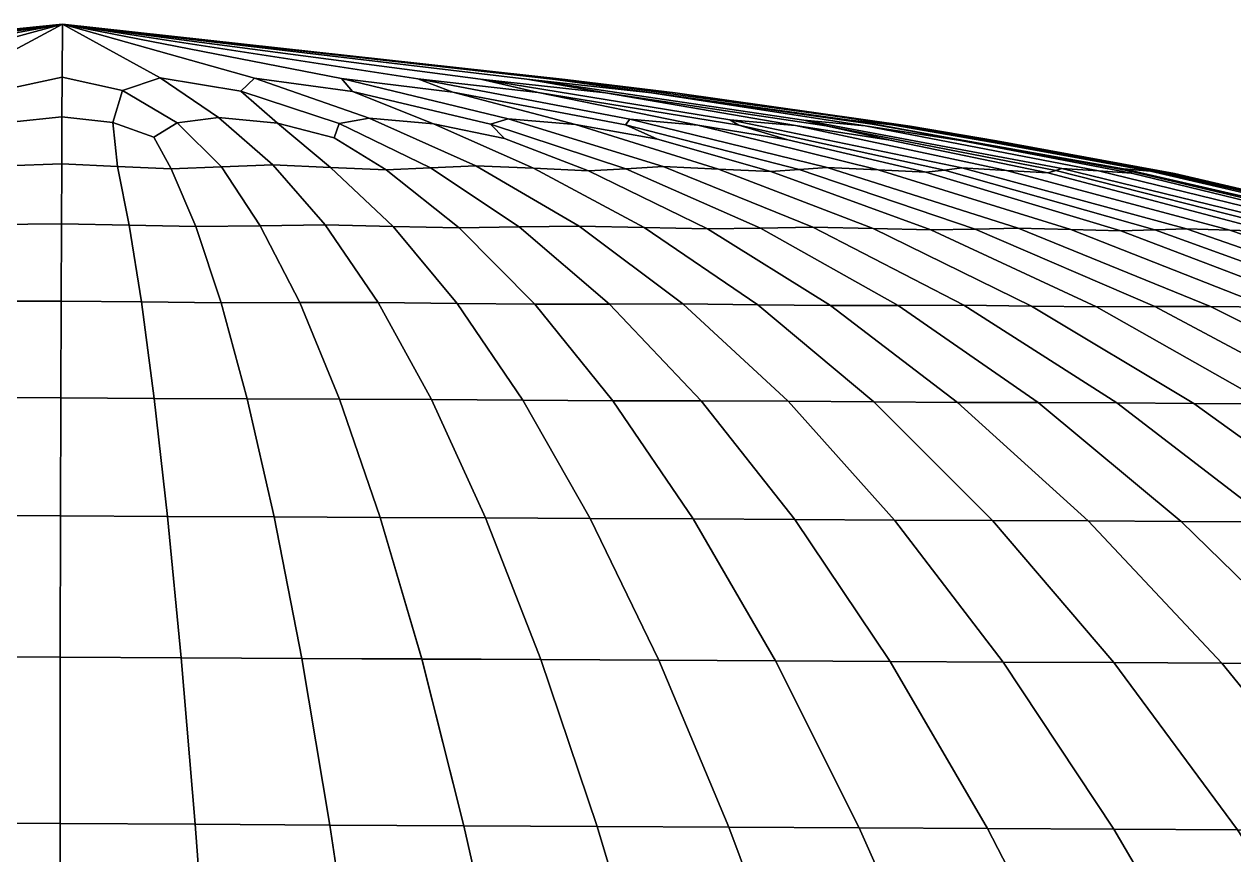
# Model space of a CAD drawing. Extents: x -1.93 to 1.93, y -1.97 to 1.95.
# Drawn here: x -0.0055 to 0.4252, y 1.6527 to 1.9484 of the extents above; entities that cross this region are included whole.
import ezdxf

# ---------------------------------------------------------------- set-up
doc = ezdxf.new("R2010")
doc.units = 0

msp = doc.modelspace()

# ---------------------------------------------------------------- linework, layer by layer
for points in [[(-0.20987, 1.9258, 0.02146), (-0.16733, 1.93026, 0.03488), (0.00812, 1.94839, 0), (-0.17077, 1.93027, 0)], [(-0.20987, 1.9258, -0.02146), (-0.17077, 1.93027, 0), (0.00812, 1.94839, 0), (-0.16733, 1.93026, -0.03488)], [(-0.2015, 1.92577, 0.06356), (-0.15717, 1.93021, 0.06843), (0.00812, 1.94839, 0), (-0.16733, 1.93026, 0.03488)], [(-0.2015, 1.92577, -0.06356), (-0.16733, 1.93026, -0.03488), (0.00812, 1.94839, 0), (-0.15717, 1.93021, -0.06843)], [(-0.18509, 1.92569, 0.10322), (-0.14065, 1.93014, 0.09935), (0.00812, 1.94839, 0), (-0.15717, 1.93021, 0.06843)], [(-0.18509, 1.92569, -0.10322), (-0.15717, 1.93021, -0.06843), (0.00812, 1.94839, 0), (-0.14065, 1.93014, -0.09935)], [(-0.16126, 1.92559, -0.13892), (-0.14065, 1.93014, -0.09935), (0.00812, 1.94839, 0), (-0.11843, 1.93004, -0.12646)], [(-0.16126, 1.92559, 0.13892), (-0.11843, 1.93004, 0.12647), (0.00812, 1.94839, 0), (-0.14065, 1.93014, 0.09935)], [(-0.13092, 1.92546, 0.1693), (-0.09134, 1.92992, 0.14873), (0.00812, 1.94839, 0), (-0.11843, 1.93004, 0.12647)], [(-0.13092, 1.92546, -0.1693), (-0.11843, 1.93004, -0.12646), (0.00812, 1.94839, 0), (-0.09134, 1.92992, -0.14873)], [(-0.09524, 1.9253, -0.19318), (-0.09134, 1.92992, -0.14873), (0.00812, 1.94839, 0), (-0.06043, 1.92979, -0.16528)], [(-0.09524, 1.9253, 0.19318), (-0.06043, 1.92979, 0.16528), (0.00812, 1.94839, 0), (-0.09134, 1.92992, 0.14873)], [(-0.05558, 1.92512, 0.20964), (-0.02687, 1.92964, 0.17549), (0.00812, 1.94839, 0), (-0.06043, 1.92979, 0.16528)], [(-0.05558, 1.92512, -0.20964), (-0.06043, 1.92979, -0.16528), (0.00812, 1.94839, 0), (-0.02687, 1.92964, -0.17549)], [(-0.01346, 1.92494, -0.21806), (-0.02687, 1.92964, -0.17549), (0.00812, 1.94839, 0), (0.00803, 1.92949, -0.17896)], [(-0.01346, 1.92494, 0.21806), (0.00803, 1.92949, 0.17896), (0.00812, 1.94839, 0), (-0.02687, 1.92964, 0.17549)], [(0.02949, 1.92475, -0.2181), (0.00803, 1.92949, -0.17896), (0.00812, 1.94839, 0), (0.04295, 1.92933, -0.17555)], [(0.02949, 1.92475, 0.2181), (0.04295, 1.92933, 0.17555), (0.00812, 1.94839, 0), (0.00803, 1.92949, 0.17896)], [(0.21789, 1.92392, -0.06367), (0.17351, 1.92876, -0.06854), (0.00812, 1.94839, 0), (0.18371, 1.92871, -0.03494)], [(0.22628, 1.92389, 0.0215), (0.18715, 1.9287, 0), (0.00812, 1.94839, 0), (0.18371, 1.92871, 0.03494)], [(0.20142, 1.92399, 0.10338), (0.17351, 1.92876, 0.06854), (0.00812, 1.94839, 0), (0.15694, 1.92883, 0.0995)], [(0.07164, 1.92456, -0.20975), (0.04295, 1.92933, -0.17555), (0.00812, 1.94839, 0), (0.07654, 1.92919, -0.1654)], [(0.14711, 1.92423, 0.16949), (0.13466, 1.92893, 0.12663), (0.00812, 1.94839, 0), (0.10751, 1.92905, 0.14888)], [(0.14711, 1.92423, -0.16949), (0.10751, 1.92905, -0.14887), (0.00812, 1.94839, 0), (0.13466, 1.92893, -0.12662)], [(0.07164, 1.92456, 0.20975), (0.07654, 1.92919, 0.1654), (0.00812, 1.94839, 0), (0.04295, 1.92933, 0.17555)], [(0.20142, 1.92399, -0.10338), (0.15694, 1.92883, -0.0995), (0.00812, 1.94839, 0), (0.17351, 1.92876, -0.06854)], [(0.22628, 1.92389, -0.0215), (0.18371, 1.92871, -0.03494), (0.00812, 1.94839, 0), (0.18715, 1.9287, 0)], [(0.21789, 1.92392, 0.06367), (0.18371, 1.92871, 0.03494), (0.00812, 1.94839, 0), (0.17351, 1.92876, 0.06854)], [(0.17752, 1.9241, 0.13911), (0.15694, 1.92883, 0.0995), (0.00812, 1.94839, 0), (0.13466, 1.92893, 0.12663)], [(0.11135, 1.92439, -0.19334), (0.07654, 1.92919, -0.1654), (0.00812, 1.94839, 0), (0.10751, 1.92905, -0.14887)], [(0.11135, 1.92439, 0.19334), (0.10751, 1.92905, 0.14888), (0.00812, 1.94839, 0), (0.07654, 1.92919, 0.1654)], [(0.17752, 1.9241, -0.13911), (0.13466, 1.92893, -0.12662), (0.00812, 1.94839, 0), (0.15694, 1.92883, -0.0995)], [(-0.0102, 1.91353, -0.30172), (-0.01346, 1.92494, -0.21806), (0.00803, 1.92949, -0.17896), (0.00797, 1.91544, -0.28568)], [(-0.0102, 1.91353, 0.30172), (0.00797, 1.91544, 0.28568), (0.00803, 1.92949, 0.17896), (-0.01346, 1.92494, 0.21806)], [(0.02613, 1.91337, -0.30175), (0.00797, 1.91544, -0.28568), (0.00803, 1.92949, -0.17896), (0.02949, 1.92475, -0.2181)], [(0.02613, 1.91337, 0.30175), (0.02949, 1.92475, 0.2181), (0.00803, 1.92949, 0.17896), (0.00797, 1.91544, 0.28568)], [(0.04902, 1.91327, -0.29952), (0.02949, 1.92475, -0.2181), (0.04295, 1.92933, -0.17555), (0.06372, 1.91519, -0.28024)], [(0.04902, 1.91327, 0.29952), (0.06372, 1.91519, 0.28024), (0.04295, 1.92933, 0.17555), (0.02949, 1.92475, 0.2181)], [(0.08466, 1.91311, -0.29246), (0.06372, 1.91519, -0.28024), (0.04295, 1.92933, -0.17555), (0.07164, 1.92456, -0.20975)], [(0.08466, 1.91311, 0.29246), (0.07164, 1.92456, 0.20975), (0.04295, 1.92933, 0.17555), (0.06372, 1.91519, 0.28024)], [(0.10668, 1.91302, -0.28581), (0.07164, 1.92456, -0.20975), (0.07654, 1.92919, -0.1654), (0.11734, 1.91496, -0.26403)], [(0.10668, 1.91302, 0.28581), (0.11734, 1.91496, 0.26403), (0.07654, 1.92919, 0.1654), (0.07164, 1.92456, 0.20975)], [(0.14027, 1.91287, -0.27193), (0.11734, 1.91496, -0.26403), (0.07654, 1.92919, -0.1654), (0.11135, 1.92439, -0.19334)], [(0.14027, 1.91287, 0.27193), (0.11135, 1.92439, 0.19334), (0.07654, 1.92919, 0.1654), (0.11734, 1.91496, 0.26403)], [(0.1908, 1.91264, 0.24093), (0.14711, 1.92423, 0.16949), (0.10751, 1.92905, 0.14888), (0.16677, 1.91474, 0.23766)], [(0.1908, 1.91264, -0.24093), (0.16677, 1.91474, -0.23766), (0.10751, 1.92905, -0.14887), (0.14711, 1.92423, -0.16949)], [(0.16057, 1.91278, -0.2611), (0.11135, 1.92439, -0.19334), (0.10751, 1.92905, -0.14887), (0.16677, 1.91474, -0.23766)], [(0.16057, 1.91278, 0.2611), (0.16677, 1.91474, 0.23766), (0.10751, 1.92905, 0.14888), (0.11135, 1.92439, 0.19334)], [(0.2086, 1.91257, 0.22634), (0.21011, 1.91455, 0.20214), (0.13466, 1.92893, 0.12663), (0.14711, 1.92423, 0.16949)], [(0.2086, 1.91257, -0.22634), (0.14711, 1.92423, -0.16949), (0.13466, 1.92893, -0.12662), (0.21011, 1.91455, -0.20214)], [(0.23432, 1.91245, 0.20066), (0.17752, 1.9241, 0.13911), (0.13466, 1.92893, 0.12663), (0.21011, 1.91455, 0.20214)], [(0.23432, 1.91245, -0.20066), (0.21011, 1.91455, -0.20214), (0.13466, 1.92893, -0.12662), (0.17752, 1.9241, -0.13911)], [(0.26915, 1.9123, 0.15266), (0.20142, 1.92399, 0.10338), (0.15694, 1.92883, 0.0995), (0.24569, 1.91439, 0.15884)], [(0.26915, 1.9123, -0.15266), (0.24569, 1.91439, -0.15884), (0.15694, 1.92883, -0.0995), (0.20142, 1.92399, -0.10338)], [(0.24893, 1.91239, 0.18287), (0.24569, 1.91439, 0.15884), (0.15694, 1.92883, 0.0995), (0.17752, 1.9241, 0.13911)], [(0.24893, 1.91239, -0.18287), (0.17752, 1.9241, -0.13911), (0.15694, 1.92883, -0.0995), (0.24569, 1.91439, -0.15884)], [(0.29393, 1.91219, -0.09878), (0.27213, 1.91427, -0.10942), (0.17351, 1.92876, -0.06854), (0.21789, 1.92392, -0.06367)], [(0.28001, 1.91225, 0.13236), (0.27213, 1.91427, 0.10942), (0.17351, 1.92876, 0.06854), (0.20142, 1.92399, 0.10338)], [(0.28001, 1.91225, -0.13236), (0.20142, 1.92399, -0.10338), (0.17351, 1.92876, -0.06854), (0.27213, 1.91427, -0.10942)], [(0.29393, 1.91219, 0.09878), (0.21789, 1.92392, 0.06367), (0.17351, 1.92876, 0.06854), (0.27213, 1.91427, 0.10942)], [(0.30062, 1.91216, -0.07675), (0.21789, 1.92392, -0.06367), (0.18371, 1.92871, -0.03494), (0.28842, 1.9142, -0.05578)], [(0.30772, 1.91213, 0.04109), (0.22628, 1.92389, 0.0215), (0.18371, 1.92871, 0.03494), (0.28842, 1.9142, 0.05578)], [(0.30772, 1.91213, -0.04109), (0.28842, 1.9142, -0.05578), (0.18371, 1.92871, -0.03494), (0.22628, 1.92389, -0.0215)], [(0.30062, 1.91216, 0.07675), (0.28842, 1.9142, 0.05578), (0.18371, 1.92871, 0.03494), (0.21789, 1.92392, 0.06367)], [(0.30998, 1.91212, 0.01818), (0.29392, 1.91418, 0), (0.18715, 1.9287, 0), (0.22628, 1.92389, 0.0215)], [(0.30998, 1.91212, -0.01818), (0.22628, 1.92389, -0.0215), (0.18715, 1.9287, 0), (0.29392, 1.91418, 0)], [(0.04069, 1.90822, -0.33244), (0.02613, 1.91337, -0.30175), (0.02949, 1.92475, -0.2181), (0.04902, 1.91327, -0.29952)], [(0.04069, 1.90822, 0.33244), (0.04902, 1.91327, 0.29952), (0.02949, 1.92475, 0.2181), (0.02613, 1.91337, 0.30175)], [(0.10493, 1.90794, -0.31972), (0.08466, 1.91311, -0.29246), (0.07164, 1.92456, -0.20975), (0.10668, 1.91302, -0.28581)], [(0.10493, 1.90794, 0.31972), (0.10668, 1.91302, 0.28581), (0.07164, 1.92456, 0.20975), (0.08466, 1.91311, 0.29246)], [(0.16547, 1.90767, -0.29471), (0.14027, 1.91287, -0.27193), (0.11135, 1.92439, -0.19334), (0.16057, 1.91278, -0.2611)], [(0.16547, 1.90767, 0.29471), (0.16057, 1.91278, 0.2611), (0.11135, 1.92439, 0.19334), (0.14027, 1.91287, 0.27193)], [(0.21997, 1.90743, 0.25835), (0.2086, 1.91257, 0.22634), (0.14711, 1.92423, 0.16949), (0.1908, 1.91264, 0.24093)], [(0.21997, 1.90743, -0.25835), (0.1908, 1.91264, -0.24093), (0.14711, 1.92423, -0.16949), (0.2086, 1.91257, -0.22634)], [(0.26633, 1.90722, 0.21205), (0.24893, 1.91239, 0.18287), (0.17752, 1.9241, 0.13911), (0.23432, 1.91245, 0.20066)], [(0.26633, 1.90722, -0.21205), (0.23432, 1.91245, -0.20066), (0.17752, 1.9241, -0.13911), (0.24893, 1.91239, -0.18287)], [(0.30276, 1.90706, 0.15759), (0.28001, 1.91225, 0.13236), (0.20142, 1.92399, 0.10338), (0.26915, 1.9123, 0.15266)], [(0.30276, 1.90706, -0.15759), (0.26915, 1.9123, -0.15266), (0.20142, 1.92399, -0.10338), (0.28001, 1.91225, -0.13236)], [(0.32786, 1.90695, -0.09705), (0.29393, 1.91219, -0.09878), (0.21789, 1.92392, -0.06367), (0.30062, 1.91216, -0.07675)], [(0.32786, 1.90695, 0.09705), (0.30062, 1.91216, 0.07675), (0.21789, 1.92392, 0.06367), (0.29393, 1.91219, 0.09878)], [(0.34066, 1.90689, 0.03277), (0.30998, 1.91212, 0.01818), (0.22628, 1.92389, 0.0215), (0.30772, 1.91213, 0.04109)], [(0.34066, 1.90689, -0.03277), (0.30772, 1.91213, -0.04109), (0.22628, 1.92389, -0.0215), (0.30998, 1.91212, -0.01818)], [(-0.0102, 1.91353, -0.30172), (0.00797, 1.91544, -0.28568), (0.0079, 1.89863, -0.38507), (-0.01192, 1.89793, -0.39084)], [(-0.0102, 1.91353, 0.30172), (-0.01192, 1.89793, 0.39084), (0.00791, 1.89863, 0.38507), (0.00797, 1.91544, 0.28568)], [(0.02613, 1.91337, -0.30175), (0.02772, 1.89776, -0.39088), (0.0079, 1.89863, -0.38507), (0.00797, 1.91544, -0.28568)], [(0.02613, 1.91337, 0.30175), (0.00797, 1.91544, 0.28568), (0.00791, 1.89863, 0.38507), (0.02772, 1.89776, 0.39088)], [(0.04069, 1.90822, -0.33244), (0.04688, 1.89688, -0.39578), (0.02772, 1.89776, -0.39088), (0.02613, 1.91337, -0.30175)], [(0.04069, 1.90822, 0.33244), (0.02613, 1.91337, 0.30175), (0.02772, 1.89776, 0.39088), (0.04688, 1.89688, 0.39578)], [(0.04069, 1.90822, -0.33244), (0.04902, 1.91327, -0.29952), (0.06472, 1.89759, -0.38727), (0.04688, 1.89688, -0.39578)], [(0.04069, 1.90822, 0.33244), (0.04688, 1.89688, 0.39578), (0.06472, 1.89759, 0.38727), (0.04902, 1.91327, 0.29952)], [(0.04902, 1.91327, -0.29952), (0.06372, 1.91519, -0.28024), (0.08304, 1.8983, -0.37775), (0.06472, 1.89759, -0.38727)], [(0.04902, 1.91327, 0.29952), (0.06472, 1.89759, 0.38727), (0.08304, 1.8983, 0.37775), (0.06372, 1.91519, 0.28024)], [(0.08466, 1.91311, -0.29246), (0.10361, 1.89742, -0.37958), (0.08304, 1.8983, -0.37775), (0.06372, 1.91519, -0.28024)], [(0.08466, 1.91311, 0.29246), (0.06372, 1.91519, 0.28024), (0.08304, 1.8983, 0.37775), (0.10361, 1.89742, 0.37958)], [(0.10493, 1.90794, -0.31972), (0.12336, 1.89654, -0.38064), (0.10361, 1.89742, -0.37958), (0.08466, 1.91311, -0.29246)], [(0.10493, 1.90794, 0.31972), (0.08466, 1.91311, 0.29246), (0.10361, 1.89742, 0.37958), (0.12336, 1.89654, 0.38064)], [(0.10493, 1.90794, -0.31972), (0.10668, 1.91302, -0.28581), (0.13921, 1.89726, -0.36882), (0.12336, 1.89654, -0.38064)], [(0.10493, 1.90794, 0.31972), (0.12336, 1.89654, 0.38064), (0.13921, 1.89726, 0.36882), (0.10668, 1.91302, 0.28581)], [(0.10668, 1.91302, -0.28581), (0.11734, 1.91496, -0.26403), (0.15532, 1.89797, -0.3559), (0.13921, 1.89726, -0.36882)], [(0.10668, 1.91302, 0.28581), (0.13921, 1.89726, 0.36882), (0.15532, 1.89797, 0.3559), (0.11734, 1.91496, 0.26403)], [(0.14027, 1.91287, -0.27193), (0.17586, 1.89709, -0.35368), (0.15532, 1.89797, -0.3559), (0.11734, 1.91496, -0.26403)], [(0.14027, 1.91287, 0.27193), (0.11734, 1.91496, 0.26403), (0.15532, 1.89797, 0.3559), (0.17586, 1.89709, 0.35368)], [(0.16547, 1.90767, -0.29471), (0.19544, 1.89622, -0.35086), (0.17586, 1.89709, -0.35368), (0.14027, 1.91287, -0.27193)], [(0.16547, 1.90767, 0.29471), (0.14027, 1.91287, 0.27193), (0.17586, 1.89709, 0.35368), (0.19544, 1.89622, 0.35086)], [(0.16057, 1.91278, -0.2611), (0.16677, 1.91474, -0.23766), (0.22195, 1.89767, -0.32035), (0.20867, 1.89695, -0.33617)], [(0.16057, 1.91278, 0.2611), (0.20867, 1.89695, 0.33617), (0.22195, 1.89767, 0.32035), (0.16677, 1.91474, 0.23766)], [(0.16547, 1.90767, -0.29471), (0.16057, 1.91278, -0.2611), (0.20867, 1.89695, -0.33617), (0.19544, 1.89622, -0.35086)], [(0.16547, 1.90767, 0.29471), (0.19544, 1.89622, 0.35086), (0.20867, 1.89695, 0.33617), (0.16057, 1.91278, 0.2611)], [(0.1908, 1.91264, 0.24093), (0.16677, 1.91474, 0.23766), (0.22195, 1.89767, 0.32035), (0.24167, 1.8968, 0.31417)], [(0.1908, 1.91264, -0.24093), (0.24167, 1.8968, -0.31416), (0.22195, 1.89767, -0.32035), (0.16677, 1.91474, -0.23766)], [(0.21997, 1.90743, 0.25835), (0.1908, 1.91264, 0.24093), (0.24167, 1.8968, 0.31417), (0.26032, 1.89593, 0.30759)], [(0.21997, 1.90743, -0.25835), (0.26032, 1.89593, -0.30758), (0.24167, 1.8968, -0.31416), (0.1908, 1.91264, -0.24093)], [(0.2086, 1.91257, 0.22634), (0.27044, 1.89667, 0.29059), (0.28038, 1.89741, 0.27248), (0.21011, 1.91455, 0.20214)], [(0.2086, 1.91257, -0.22634), (0.21011, 1.91455, -0.20214), (0.28038, 1.89741, -0.27248), (0.27044, 1.89667, -0.29059)], [(0.21997, 1.90743, 0.25835), (0.26032, 1.89593, 0.30759), (0.27044, 1.89667, 0.29059), (0.2086, 1.91257, 0.22634)], [(0.21997, 1.90743, -0.25835), (0.2086, 1.91257, -0.22634), (0.27044, 1.89667, -0.29059), (0.26032, 1.89593, -0.30758)], [(0.23432, 1.91245, 0.20066), (0.21011, 1.91455, 0.20214), (0.28038, 1.89741, 0.27248), (0.29851, 1.89655, 0.26256)], [(0.23432, 1.91245, -0.20066), (0.2985, 1.89655, -0.26256), (0.28038, 1.89741, -0.27248), (0.21011, 1.91455, -0.20214)], [(0.26633, 1.90722, 0.21205), (0.23432, 1.91245, 0.20066), (0.29851, 1.89655, 0.26256), (0.31552, 1.89568, 0.25246)], [(0.26633, 1.90722, -0.21205), (0.31552, 1.89568, -0.25246), (0.2985, 1.89655, -0.26256), (0.23432, 1.91245, -0.20066)], [(0.26915, 1.9123, 0.15266), (0.24569, 1.91439, 0.15884), (0.32834, 1.8972, 0.21411), (0.34418, 1.89634, 0.20084)], [(0.26915, 1.9123, -0.15266), (0.34418, 1.89634, -0.20084), (0.32834, 1.8972, -0.21411), (0.24569, 1.91439, -0.15884)], [(0.24893, 1.91239, 0.18287), (0.32213, 1.89644, 0.23382), (0.32834, 1.8972, 0.21411), (0.24569, 1.91439, 0.15884)], [(0.24893, 1.91239, -0.18287), (0.24569, 1.91439, -0.15884), (0.32834, 1.8972, -0.21411), (0.32212, 1.89644, -0.23382)], [(0.26633, 1.90722, 0.21205), (0.31552, 1.89568, 0.25246), (0.32213, 1.89644, 0.23382), (0.24893, 1.91239, 0.18287)], [(0.26633, 1.90722, -0.21205), (0.24893, 1.91239, -0.18287), (0.32212, 1.89644, -0.23382), (0.31552, 1.89568, -0.25246)], [(0.30276, 1.90706, 0.15759), (0.26915, 1.9123, 0.15266), (0.34418, 1.89634, 0.20084), (0.3589, 1.89549, 0.18762)], [(0.30276, 1.90706, -0.15759), (0.3589, 1.89549, -0.18762), (0.34418, 1.89634, -0.20084), (0.26915, 1.9123, -0.15266)], [(0.29393, 1.91219, -0.09878), (0.37693, 1.8962, -0.13139), (0.36399, 1.89704, -0.1475), (0.27213, 1.91427, -0.10942)], [(0.28001, 1.91225, 0.13236), (0.36174, 1.89626, 0.16804), (0.36399, 1.89704, 0.1475), (0.27213, 1.91427, 0.10942)], [(0.28001, 1.91225, -0.13236), (0.27213, 1.91427, -0.10942), (0.36399, 1.89704, -0.1475), (0.36174, 1.89626, -0.16804)], [(0.29393, 1.91219, 0.09878), (0.27213, 1.91427, 0.10942), (0.36399, 1.89704, 0.1475), (0.37693, 1.8962, 0.13139)], [(0.30276, 1.90706, 0.15759), (0.3589, 1.89549, 0.18762), (0.36174, 1.89626, 0.16804), (0.28001, 1.91225, 0.13236)], [(0.30276, 1.90706, -0.15759), (0.28001, 1.91225, -0.13236), (0.36174, 1.89626, -0.16804), (0.3589, 1.89549, -0.18762)], [(0.30062, 1.91216, -0.07675), (0.28842, 1.9142, -0.05578), (0.38594, 1.89694, -0.0752), (0.38774, 1.89615, -0.09578)], [(0.30772, 1.91213, 0.04109), (0.28842, 1.9142, 0.05578), (0.38594, 1.89694, 0.0752), (0.39549, 1.89611, 0.05687)], [(0.30772, 1.91213, -0.04109), (0.39549, 1.89611, -0.05687), (0.38594, 1.89694, -0.0752), (0.28842, 1.9142, -0.05578)], [(0.30062, 1.91216, 0.07675), (0.38774, 1.89615, 0.09578), (0.38594, 1.89694, 0.0752), (0.28842, 1.9142, 0.05578)], [(0.30998, 1.91212, 0.01818), (0.39914, 1.8961, 0.01984), (0.39335, 1.89691, 0), (0.29392, 1.91418, 0)], [(0.30998, 1.91212, -0.01818), (0.29392, 1.91418, 0), (0.39335, 1.89691, 0), (0.39914, 1.8961, -0.01984)], [(0.32786, 1.90695, -0.09705), (0.38878, 1.89536, -0.11554), (0.37693, 1.8962, -0.13139), (0.29393, 1.91219, -0.09878)], [(0.32786, 1.90695, 0.09705), (0.29393, 1.91219, 0.09878), (0.37693, 1.8962, 0.13139), (0.38878, 1.89536, 0.11554)], [(0.32786, 1.90695, -0.09705), (0.30062, 1.91216, -0.07675), (0.38774, 1.89615, -0.09578), (0.38878, 1.89536, -0.11554)], [(0.32786, 1.90695, 0.09705), (0.38878, 1.89536, 0.11554), (0.38774, 1.89615, 0.09578), (0.30062, 1.91216, 0.07675)], [(0.34066, 1.90689, 0.03277), (0.30772, 1.91213, 0.04109), (0.39549, 1.89611, 0.05687), (0.40402, 1.89529, 0.03902)], [(0.34066, 1.90689, -0.03277), (0.40402, 1.89529, -0.03902), (0.39549, 1.89611, -0.05687), (0.30772, 1.91213, -0.04109)], [(0.34066, 1.90689, 0.03277), (0.40402, 1.89529, 0.03902), (0.39914, 1.8961, 0.01984), (0.30998, 1.91212, 0.01818)], [(0.34066, 1.90689, -0.03277), (0.30998, 1.91212, -0.01818), (0.39914, 1.8961, -0.01984), (0.40402, 1.89529, -0.03902)], [(-0.01192, 1.89793, -0.39084), (0.0079, 1.89863, -0.38507), (0.00782, 1.87733, -0.4812), (-0.01625, 1.87705, -0.48372)], [(-0.01192, 1.89793, 0.39084), (-0.01625, 1.87705, 0.48372), (0.00782, 1.87733, 0.4812), (0.00791, 1.89863, 0.38507)], [(0.02772, 1.89776, -0.39088), (0.03189, 1.87683, -0.48377), (0.00782, 1.87733, -0.4812), (0.0079, 1.89863, -0.38507)], [(0.02772, 1.89776, 0.39088), (0.00791, 1.89863, 0.38507), (0.00782, 1.87733, 0.4812), (0.03189, 1.87683, 0.48377)], [(0.04688, 1.89688, -0.39578), (0.0556, 1.87633, -0.48519), (0.03189, 1.87683, -0.48377), (0.02772, 1.89776, -0.39088)], [(0.04688, 1.89688, 0.39578), (0.02772, 1.89776, 0.39088), (0.03189, 1.87683, 0.48377), (0.0556, 1.87633, 0.48519)], [(0.04688, 1.89688, -0.39578), (0.06472, 1.89759, -0.38727), (0.07859, 1.87662, -0.47922), (0.0556, 1.87633, -0.48519)], [(0.04688, 1.89688, 0.39578), (0.0556, 1.87633, 0.48519), (0.07859, 1.87662, 0.47922), (0.06472, 1.89759, 0.38727)], [(0.06472, 1.89759, -0.38727), (0.08304, 1.8983, -0.37775), (0.10171, 1.8769, -0.47205), (0.07859, 1.87662, -0.47922)], [(0.06472, 1.89759, 0.38727), (0.07859, 1.87662, 0.47922), (0.10172, 1.8769, 0.47205), (0.08304, 1.8983, 0.37775)], [(0.10361, 1.89742, -0.37958), (0.12583, 1.8764, -0.46987), (0.10171, 1.8769, -0.47205), (0.08304, 1.8983, -0.37775)], [(0.10361, 1.89742, 0.37958), (0.08304, 1.8983, 0.37775), (0.10172, 1.8769, 0.47205), (0.12583, 1.8764, 0.46987)], [(0.12336, 1.89654, -0.38064), (0.14937, 1.8759, -0.46664), (0.12583, 1.8764, -0.46987), (0.10361, 1.89742, -0.37958)], [(0.12336, 1.89654, 0.38064), (0.10361, 1.89742, 0.37958), (0.12583, 1.8764, 0.46987), (0.14937, 1.8759, 0.46664)], [(0.12336, 1.89654, -0.38064), (0.13921, 1.89726, -0.36882), (0.17075, 1.8762, -0.4563), (0.14937, 1.8759, -0.46664)], [(0.12336, 1.89654, 0.38064), (0.14937, 1.8759, 0.46664), (0.17075, 1.8762, 0.4563), (0.13921, 1.89726, 0.36882)], [(0.13921, 1.89726, -0.36882), (0.15532, 1.89797, -0.3559), (0.19204, 1.87649, -0.44475), (0.17075, 1.8762, -0.4563)], [(0.13921, 1.89726, 0.36882), (0.17075, 1.8762, 0.4563), (0.19204, 1.87649, 0.44475), (0.15532, 1.89797, 0.3559)], [(0.17586, 1.89709, -0.35368), (0.21527, 1.876, -0.43791), (0.19204, 1.87649, -0.44475), (0.15532, 1.89797, -0.3559)], [(0.17586, 1.89709, 0.35368), (0.15532, 1.89797, 0.3559), (0.19204, 1.87649, 0.44475), (0.21527, 1.87599, 0.43791)], [(0.19544, 1.89622, -0.35086), (0.23773, 1.8755, -0.43014), (0.21527, 1.876, -0.43791), (0.17586, 1.89709, -0.35368)], [(0.19544, 1.89622, 0.35086), (0.17586, 1.89709, 0.35368), (0.21527, 1.87599, 0.43791), (0.23773, 1.8755, 0.43014)], [(0.19544, 1.89622, -0.35086), (0.20867, 1.89695, -0.33617), (0.25669, 1.87581, -0.41582), (0.23773, 1.8755, -0.43014)], [(0.19544, 1.89622, 0.35086), (0.23773, 1.8755, 0.43014), (0.25669, 1.87581, 0.41582), (0.20867, 1.89695, 0.33617)], [(0.20867, 1.89695, -0.33617), (0.22195, 1.89767, -0.32035), (0.27531, 1.87612, -0.40034), (0.25669, 1.87581, -0.41582)], [(0.20867, 1.89695, 0.33617), (0.25669, 1.87581, 0.41582), (0.27531, 1.87611, 0.40034), (0.22195, 1.89767, 0.32035)], [(0.24167, 1.8968, 0.31417), (0.22195, 1.89767, 0.32035), (0.27531, 1.87611, 0.40034), (0.29677, 1.87562, 0.38909)], [(0.24167, 1.8968, -0.31416), (0.29677, 1.87562, -0.38909), (0.27531, 1.87612, -0.40034), (0.22195, 1.89767, -0.32035)], [(0.26032, 1.89593, 0.30759), (0.24167, 1.8968, 0.31417), (0.29677, 1.87562, 0.38909), (0.31728, 1.87514, 0.37709)], [(0.26032, 1.89593, -0.30758), (0.31728, 1.87514, -0.37709), (0.29677, 1.87562, -0.38909), (0.24167, 1.8968, -0.31416)], [(0.26032, 1.89593, 0.30759), (0.31728, 1.87514, 0.37709), (0.33308, 1.87546, 0.35934), (0.27044, 1.89667, 0.29059)], [(0.26032, 1.89593, -0.30758), (0.27044, 1.89667, -0.29059), (0.33308, 1.87546, -0.35934), (0.31728, 1.87514, -0.37709)], [(0.27044, 1.89667, 0.29059), (0.33308, 1.87546, 0.35934), (0.34833, 1.87578, 0.34052), (0.28038, 1.89741, 0.27248)], [(0.27044, 1.89667, -0.29059), (0.28038, 1.89741, -0.27248), (0.34833, 1.87578, -0.34052), (0.33308, 1.87546, -0.35934)], [(0.29851, 1.89655, 0.26256), (0.28038, 1.89741, 0.27248), (0.34833, 1.87578, 0.34052), (0.36718, 1.8753, 0.3253)], [(0.2985, 1.89655, -0.26256), (0.36718, 1.8753, -0.3253), (0.34833, 1.87578, -0.34052), (0.28038, 1.89741, -0.27248)], [(0.31552, 1.89568, -0.25246), (0.38496, 1.87483, -0.30952), (0.36718, 1.8753, -0.3253), (0.2985, 1.89655, -0.26256)], [(0.31552, 1.89568, 0.25246), (0.29851, 1.89655, 0.26256), (0.36718, 1.8753, 0.3253), (0.38496, 1.87483, 0.30952)], [(0.31552, 1.89568, 0.25246), (0.38496, 1.87483, 0.30952), (0.39699, 1.87517, 0.28902), (0.32213, 1.89644, 0.23382)], [(0.31552, 1.89568, -0.25246), (0.32212, 1.89644, -0.23382), (0.39699, 1.87517, -0.28902), (0.38496, 1.87483, -0.30952)], [(0.32212, 1.89644, -0.23382), (0.32834, 1.8972, -0.21411), (0.40827, 1.87551, -0.26758), (0.39699, 1.87517, -0.28902)], [(0.32213, 1.89644, 0.23382), (0.39699, 1.87517, 0.28902), (0.40827, 1.87551, 0.26758), (0.32834, 1.8972, 0.21411)], [(0.34418, 1.89634, 0.20084), (0.32834, 1.8972, 0.21411), (0.40827, 1.87551, 0.26758), (0.42379, 1.87505, 0.24897)], [(0.34418, 1.89634, -0.20084), (0.42379, 1.87505, -0.24897), (0.40827, 1.87551, -0.26758), (0.32834, 1.8972, -0.21411)], [(0.3589, 1.89549, 0.18762), (0.34418, 1.89634, 0.20084), (0.42379, 1.87505, 0.24897), (0.43814, 1.87459, 0.23002)], [(0.3589, 1.89549, -0.18762), (0.43814, 1.87459, -0.23002), (0.42379, 1.87505, -0.24897), (0.34418, 1.89634, -0.20084)], [(0.3589, 1.89549, 0.18762), (0.43814, 1.87459, 0.23002), (0.44594, 1.87495, 0.20756), (0.36174, 1.89626, 0.16804)], [(0.3589, 1.89549, -0.18762), (0.36174, 1.89626, -0.16804), (0.44594, 1.87495, -0.20756), (0.43814, 1.87459, -0.23002)], [(0.36174, 1.89626, 0.16804), (0.44594, 1.87495, 0.20756), (0.45282, 1.87531, 0.18433), (0.36399, 1.89704, 0.1475)], [(0.36174, 1.89626, -0.16804), (0.36399, 1.89704, -0.1475), (0.45282, 1.87531, -0.18433), (0.44594, 1.87495, -0.20756)], [(0.37693, 1.8962, -0.13139), (0.46441, 1.87486, -0.16305), (0.45282, 1.87531, -0.18433), (0.36399, 1.89704, -0.1475)], [(0.37693, 1.8962, 0.13139), (0.36399, 1.89704, 0.1475), (0.45282, 1.87531, 0.18433), (0.46441, 1.87486, 0.16305)], [(0.38878, 1.89536, -0.11554), (0.47478, 1.87442, -0.14166), (0.46441, 1.87486, -0.16305), (0.37693, 1.8962, -0.13139)], [(0.38878, 1.89536, 0.11554), (0.37693, 1.8962, 0.13139), (0.46441, 1.87486, 0.16305), (0.47478, 1.87442, 0.14166)], [(0.38774, 1.89615, -0.09578), (0.38594, 1.89694, -0.0752), (0.48026, 1.87518, -0.09398), (0.47805, 1.8748, -0.11811)], [(0.39549, 1.89611, 0.05687), (0.38594, 1.89694, 0.0752), (0.48026, 1.87518, 0.09398), (0.48746, 1.87476, 0.07084)], [(0.39549, 1.89611, -0.05687), (0.48746, 1.87476, -0.07084), (0.48026, 1.87518, -0.09398), (0.38594, 1.89694, -0.0752)], [(0.38774, 1.89615, 0.09578), (0.47805, 1.8748, 0.11811), (0.48026, 1.87518, 0.09398), (0.38594, 1.89694, 0.0752)], [(0.38878, 1.89536, -0.11554), (0.38774, 1.89615, -0.09578), (0.47805, 1.8748, -0.11811), (0.47478, 1.87442, -0.14166)], [(0.38878, 1.89536, 0.11554), (0.47478, 1.87442, 0.14166), (0.47805, 1.8748, 0.11811), (0.38774, 1.89615, 0.09578)], [(0.39914, 1.8961, 0.01984), (0.49207, 1.87474, 0.0241), (0.48953, 1.87514, 0), (0.39335, 1.89691, 0)], [(0.39914, 1.8961, -0.01984), (0.39335, 1.89691, 0), (0.48953, 1.87514, 0), (0.49207, 1.87474, -0.0241)], [(0.40402, 1.89529, 0.03902), (0.39549, 1.89611, 0.05687), (0.48746, 1.87476, 0.07084), (0.49347, 1.87434, 0.04783)], [(0.40402, 1.89529, -0.03902), (0.49347, 1.87434, -0.04783), (0.48746, 1.87476, -0.07084), (0.39549, 1.89611, -0.05687)], [(0.40402, 1.89529, 0.03902), (0.49347, 1.87434, 0.04783), (0.49207, 1.87474, 0.0241), (0.39914, 1.8961, 0.01984)], [(0.40402, 1.89529, -0.03902), (0.39914, 1.8961, -0.01984), (0.49207, 1.87474, -0.0241), (0.49347, 1.87434, -0.04783)], [(-0.02084, 1.84978, 0.57863), (0.00771, 1.84981, 0.57812), (0.00782, 1.87733, 0.4812), (-0.01625, 1.87705, 0.48372)], [(-0.02084, 1.84978, -0.57863), (-0.01625, 1.87705, -0.48372), (0.00782, 1.87733, -0.4812), (0.00771, 1.84981, -0.57811)], [(0.03626, 1.84952, -0.5787), (0.00771, 1.84981, -0.57811), (0.00782, 1.87733, -0.4812), (0.03189, 1.87683, -0.48377)], [(0.03626, 1.84952, 0.5787), (0.03189, 1.87683, 0.48377), (0.00782, 1.87733, 0.4812), (0.00771, 1.84981, 0.57812)], [(0.06463, 1.84923, -0.5779), (0.03626, 1.84952, -0.5787), (0.03189, 1.87683, -0.48377), (0.0556, 1.87633, -0.48519)], [(0.06463, 1.84923, 0.5779), (0.0556, 1.87633, 0.48519), (0.03189, 1.87683, 0.48377), (0.03626, 1.84952, 0.5787)], [(0.06463, 1.84923, -0.5779), (0.0556, 1.87633, -0.48519), (0.07859, 1.87662, -0.47922), (0.09261, 1.84925, -0.57322)], [(0.06463, 1.84923, 0.5779), (0.09261, 1.84925, 0.57322), (0.07859, 1.87662, 0.47922), (0.0556, 1.87633, 0.48519)], [(0.09261, 1.84925, -0.57322), (0.07859, 1.87662, -0.47922), (0.10171, 1.8769, -0.47205), (0.12052, 1.84928, -0.56714)], [(0.09261, 1.84925, 0.57322), (0.12052, 1.84928, 0.56714), (0.10172, 1.8769, 0.47205), (0.07859, 1.87662, 0.47922)], [(0.14864, 1.84899, -0.56214), (0.12052, 1.84928, -0.56714), (0.10171, 1.8769, -0.47205), (0.12583, 1.8764, -0.46987)], [(0.14864, 1.84899, 0.56214), (0.12583, 1.8764, 0.46987), (0.10172, 1.8769, 0.47205), (0.12052, 1.84928, 0.56714)], [(0.17631, 1.84871, 0.55582), (0.14937, 1.8759, 0.46664), (0.12583, 1.8764, 0.46987), (0.14864, 1.84899, 0.56214)], [(0.17631, 1.84871, -0.55582), (0.14864, 1.84899, -0.56214), (0.12583, 1.8764, -0.46987), (0.14937, 1.8759, -0.46664)], [(0.17631, 1.84871, 0.55582), (0.20285, 1.84874, 0.54576), (0.17075, 1.8762, 0.4563), (0.14937, 1.8759, 0.46664)], [(0.17631, 1.84871, -0.55582), (0.14937, 1.8759, -0.46664), (0.17075, 1.8762, -0.4563), (0.20285, 1.84874, -0.54576)], [(0.20285, 1.84874, 0.54576), (0.22904, 1.84878, 0.53435), (0.19204, 1.87649, 0.44475), (0.17075, 1.8762, 0.4563)], [(0.20285, 1.84874, -0.54576), (0.17075, 1.8762, -0.4563), (0.19204, 1.87649, -0.44475), (0.22904, 1.84878, -0.53435)], [(0.25566, 1.84849, 0.52396), (0.21527, 1.87599, 0.43791), (0.19204, 1.87649, 0.44475), (0.22904, 1.84878, 0.53435)], [(0.25565, 1.84849, -0.52396), (0.22904, 1.84878, -0.53435), (0.19204, 1.87649, -0.44475), (0.21527, 1.876, -0.43791)], [(0.28156, 1.84822, -0.51236), (0.25565, 1.84849, -0.52396), (0.21527, 1.876, -0.43791), (0.23773, 1.8755, -0.43014)], [(0.28156, 1.84822, 0.51236), (0.23773, 1.8755, 0.43014), (0.21527, 1.87599, 0.43791), (0.25566, 1.84849, 0.52396)], [(0.28156, 1.84822, 0.51236), (0.30564, 1.84826, 0.49731), (0.25669, 1.87581, 0.41582), (0.23773, 1.8755, 0.43014)], [(0.28156, 1.84822, -0.51236), (0.23773, 1.8755, -0.43014), (0.25669, 1.87581, -0.41582), (0.30564, 1.84826, -0.49731)], [(0.30564, 1.84826, -0.49731), (0.25669, 1.87581, -0.41582), (0.27531, 1.87612, -0.40034), (0.3291, 1.84831, -0.481)], [(0.30564, 1.84826, 0.49731), (0.3291, 1.84831, 0.481), (0.27531, 1.87611, 0.40034), (0.25669, 1.87581, 0.41582)], [(0.35318, 1.84804, -0.46561), (0.3291, 1.84831, -0.481), (0.27531, 1.87612, -0.40034), (0.29677, 1.87562, -0.38909)], [(0.35318, 1.84804, 0.46561), (0.29677, 1.87562, 0.38909), (0.27531, 1.87611, 0.40034), (0.3291, 1.84831, 0.481)], [(0.37633, 1.84778, 0.44917), (0.31728, 1.87514, 0.37709), (0.29677, 1.87562, 0.38909), (0.35318, 1.84804, 0.46561)], [(0.37633, 1.84778, -0.44917), (0.35318, 1.84804, -0.46561), (0.29677, 1.87562, -0.38909), (0.31728, 1.87514, -0.37709)], [(0.37633, 1.84778, 0.44917), (0.397, 1.84784, 0.42971), (0.33308, 1.87546, 0.35934), (0.31728, 1.87514, 0.37709)], [(0.37633, 1.84778, -0.44917), (0.31728, 1.87514, -0.37709), (0.33308, 1.87546, -0.35934), (0.397, 1.84784, -0.42971)], [(0.397, 1.84784, 0.42971), (0.41684, 1.8479, 0.40913), (0.34833, 1.87578, 0.34052), (0.33308, 1.87546, 0.35934)], [(0.397, 1.84784, -0.42971), (0.33308, 1.87546, -0.35934), (0.34833, 1.87578, -0.34052), (0.41684, 1.8479, -0.40913)], [(0.43745, 1.84765, 0.38934), (0.36718, 1.8753, 0.3253), (0.34833, 1.87578, 0.34052), (0.41684, 1.8479, 0.40913)], [(0.43745, 1.84765, -0.38933), (0.41684, 1.8479, -0.40913), (0.34833, 1.87578, -0.34052), (0.36718, 1.8753, -0.3253)], [(0.45695, 1.8474, 0.36869), (0.38496, 1.87483, 0.30952), (0.36718, 1.8753, 0.3253), (0.43745, 1.84765, 0.38934)], [(0.45695, 1.8474, -0.36869), (0.43745, 1.84765, -0.38933), (0.36718, 1.8753, -0.3253), (0.38496, 1.87483, -0.30952)], [(0.45695, 1.8474, 0.36869), (0.47343, 1.84748, 0.34556), (0.39699, 1.87517, 0.28902), (0.38496, 1.87483, 0.30952)], [(0.45695, 1.8474, -0.36869), (0.38496, 1.87483, -0.30952), (0.39699, 1.87517, -0.28902), (0.47343, 1.84748, -0.34556)], [(0.47343, 1.84748, 0.34556), (0.48886, 1.84757, 0.3215), (0.40827, 1.87551, 0.26758), (0.39699, 1.87517, 0.28902)], [(0.47343, 1.84748, -0.34556), (0.39699, 1.87517, -0.28902), (0.40827, 1.87551, -0.26758), (0.48886, 1.84757, -0.3215)], [(0.50521, 1.84733, -0.29806), (0.48886, 1.84757, -0.3215), (0.40827, 1.87551, -0.26758), (0.42379, 1.87505, -0.24897)], [(0.50522, 1.84733, 0.29806), (0.42379, 1.87505, 0.24897), (0.40827, 1.87551, 0.26758), (0.48886, 1.84757, 0.3215)], [(0.52031, 1.84711, -0.27399), (0.50521, 1.84733, -0.29806), (0.42379, 1.87505, -0.24897), (0.43814, 1.87459, -0.23002)], [(0.52031, 1.84711, 0.27399), (0.43814, 1.87459, 0.23002), (0.42379, 1.87505, 0.24897), (0.50522, 1.84733, 0.29806)], [(-0.02563, 1.81549, 0.67557), (0.00759, 1.81537, 0.67612), (0.00771, 1.84981, 0.57812), (-0.02084, 1.84978, 0.57863)], [(-0.02563, 1.81549, -0.67557), (-0.02084, 1.84978, -0.57863), (0.00771, 1.84981, -0.57811), (0.00759, 1.81537, -0.67612)], [(0.04081, 1.81517, -0.67566), (0.00759, 1.81537, -0.67612), (0.00771, 1.84981, -0.57811), (0.03626, 1.84952, -0.5787)], [(0.04081, 1.81517, 0.67566), (0.03626, 1.84952, 0.5787), (0.00771, 1.84981, 0.57812), (0.00759, 1.81537, 0.67612)], [(0.07393, 1.81497, -0.67357), (0.04081, 1.81517, -0.67566), (0.03626, 1.84952, -0.5787), (0.06463, 1.84923, -0.5779)], [(0.07393, 1.81497, 0.67357), (0.06463, 1.84923, 0.5779), (0.03626, 1.84952, 0.5787), (0.04081, 1.81517, 0.67566)], [(0.07393, 1.81497, -0.67357), (0.06463, 1.84923, -0.5779), (0.09261, 1.84925, -0.57322), (0.10683, 1.81486, -0.66924)], [(0.07393, 1.81497, 0.67357), (0.10683, 1.81486, 0.66924), (0.09261, 1.84925, 0.57322), (0.06463, 1.84923, 0.5779)], [(0.10683, 1.81486, -0.66924), (0.09261, 1.84925, -0.57322), (0.12052, 1.84928, -0.56714), (0.13953, 1.81474, -0.6633)], [(0.10683, 1.81486, 0.66924), (0.13953, 1.81474, 0.6633), (0.12052, 1.84928, 0.56714), (0.09261, 1.84925, 0.57322)], [(0.17203, 1.81454, 0.65636), (0.14864, 1.84899, 0.56214), (0.12052, 1.84928, 0.56714), (0.13953, 1.81474, 0.6633)], [(0.17203, 1.81454, -0.65636), (0.13953, 1.81474, -0.6633), (0.12052, 1.84928, -0.56714), (0.14864, 1.84899, -0.56214)], [(0.20411, 1.81435, 0.64785), (0.17631, 1.84871, 0.55582), (0.14864, 1.84899, 0.56214), (0.17203, 1.81454, 0.65636)], [(0.20411, 1.81435, -0.64785), (0.17203, 1.81454, -0.65636), (0.14864, 1.84899, -0.56214), (0.17631, 1.84871, -0.55582)], [(0.20411, 1.81435, 0.64785), (0.23554, 1.81424, 0.63718), (0.20285, 1.84874, 0.54576), (0.17631, 1.84871, 0.55582)], [(0.20411, 1.81435, -0.64785), (0.17631, 1.84871, -0.55582), (0.20285, 1.84874, -0.54576), (0.23554, 1.81424, -0.63718)], [(0.23554, 1.81424, 0.63718), (0.26645, 1.81413, 0.62497), (0.22904, 1.84878, 0.53435), (0.20285, 1.84874, 0.54576)], [(0.23554, 1.81424, -0.63718), (0.20285, 1.84874, -0.54576), (0.22904, 1.84878, -0.53435), (0.26645, 1.81413, -0.62497)], [(0.29699, 1.81394, 0.61182), (0.25566, 1.84849, 0.52396), (0.22904, 1.84878, 0.53435), (0.26645, 1.81413, 0.62497)], [(0.29699, 1.81394, -0.61182), (0.26645, 1.81413, -0.62497), (0.22904, 1.84878, -0.53435), (0.25565, 1.84849, -0.52396)], [(0.3268, 1.81376, -0.5972), (0.29699, 1.81394, -0.61182), (0.25565, 1.84849, -0.52396), (0.28156, 1.84822, -0.51236)], [(0.3268, 1.81376, 0.5972), (0.28156, 1.84822, 0.51236), (0.25566, 1.84849, 0.52396), (0.29699, 1.81394, 0.61182)], [(0.3268, 1.81376, 0.5972), (0.35555, 1.81366, 0.5806), (0.30564, 1.84826, 0.49731), (0.28156, 1.84822, 0.51236)], [(0.3268, 1.81376, -0.5972), (0.28156, 1.84822, -0.51236), (0.30564, 1.84826, -0.49731), (0.35555, 1.81366, -0.5806)], [(0.35555, 1.81366, 0.5806), (0.38349, 1.81357, 0.56258), (0.3291, 1.84831, 0.481), (0.30564, 1.84826, 0.49731)], [(0.35555, 1.81366, -0.5806), (0.30564, 1.84826, -0.49731), (0.3291, 1.84831, -0.481), (0.38349, 1.81357, -0.56258)], [(0.41087, 1.8134, 0.54372), (0.35318, 1.84804, 0.46561), (0.3291, 1.84831, 0.481), (0.38349, 1.81357, 0.56258)], [(0.41087, 1.8134, -0.54372), (0.38349, 1.81357, -0.56258), (0.3291, 1.84831, -0.481), (0.35318, 1.84804, -0.46561)], [(0.43726, 1.81323, 0.52357), (0.37633, 1.84778, 0.44917), (0.35318, 1.84804, 0.46561), (0.41087, 1.8134, 0.54372)], [(0.43726, 1.81323, -0.52357), (0.41087, 1.8134, -0.54372), (0.35318, 1.84804, -0.46561), (0.37633, 1.84778, -0.44917)], [(0.43726, 1.81323, 0.52357), (0.46222, 1.81315, 0.50167), (0.397, 1.84784, 0.42971), (0.37633, 1.84778, 0.44917)], [(0.43726, 1.81323, -0.52357), (0.37633, 1.84778, -0.44917), (0.397, 1.84784, -0.42971), (0.46222, 1.81315, -0.50166)], [(0.46222, 1.81315, 0.50167), (0.48611, 1.81308, 0.47853), (0.41684, 1.8479, 0.40913), (0.397, 1.84784, 0.42971)], [(0.46222, 1.81315, -0.50166), (0.397, 1.84784, -0.42971), (0.41684, 1.8479, -0.40913), (0.48611, 1.81308, -0.47853)], [(0.50929, 1.81293, 0.45468), (0.43745, 1.84765, 0.38934), (0.41684, 1.8479, 0.40913), (0.48611, 1.81308, 0.47853)], [(0.50929, 1.81293, -0.45468), (0.48611, 1.81308, -0.47853), (0.41684, 1.8479, -0.40913), (0.43745, 1.84765, -0.38933)], [(-0.02563, 1.81549, 0.67557), (-0.03057, 1.77354, 0.77452), (0.00748, 1.77335, 0.77551), (0.00759, 1.81537, 0.67612)], [(-0.02563, 1.81549, -0.67557), (0.00759, 1.81537, -0.67612), (0.00747, 1.77335, -0.77551), (-0.03057, 1.77354, -0.77452)], [(0.04081, 1.81517, -0.67566), (0.04553, 1.77316, -0.77463), (0.00747, 1.77335, -0.77551), (0.00759, 1.81537, -0.67612)], [(0.04081, 1.81517, 0.67566), (0.00759, 1.81537, 0.67612), (0.00748, 1.77335, 0.77551), (0.04553, 1.77316, 0.77463)], [(0.07393, 1.81497, -0.67357), (0.0835, 1.77297, -0.77188), (0.04553, 1.77316, -0.77463), (0.04081, 1.81517, -0.67566)], [(0.07393, 1.81497, 0.67357), (0.04081, 1.81517, 0.67566), (0.04553, 1.77316, 0.77463), (0.0835, 1.77297, 0.77188)], [(0.07393, 1.81497, -0.67357), (0.10683, 1.81486, -0.66924), (0.12129, 1.77278, -0.76727), (0.0835, 1.77297, -0.77188)], [(0.07393, 1.81497, 0.67357), (0.0835, 1.77297, 0.77188), (0.12129, 1.77278, 0.76727), (0.10683, 1.81486, 0.66924)], [(0.10683, 1.81486, -0.66924), (0.13953, 1.81474, -0.6633), (0.15881, 1.77259, -0.76082), (0.12129, 1.77278, -0.76727)], [(0.10683, 1.81486, 0.66924), (0.12129, 1.77278, 0.76727), (0.15881, 1.77259, 0.76082), (0.13953, 1.81474, 0.6633)], [(0.17203, 1.81454, 0.65636), (0.13953, 1.81474, 0.6633), (0.15881, 1.77259, 0.76082), (0.19597, 1.77241, 0.75252)], [(0.17203, 1.81454, -0.65636), (0.19597, 1.77241, -0.75252), (0.15881, 1.77259, -0.76082), (0.13953, 1.81474, -0.6633)], [(0.20411, 1.81435, 0.64785), (0.17203, 1.81454, 0.65636), (0.19597, 1.77241, 0.75252), (0.23268, 1.77223, 0.74242)], [(0.20411, 1.81435, -0.64785), (0.23268, 1.77223, -0.74242), (0.19597, 1.77241, -0.75252), (0.17203, 1.81454, -0.65636)], [(0.20411, 1.81435, 0.64785), (0.23268, 1.77223, 0.74242), (0.26885, 1.77205, 0.73052), (0.23554, 1.81424, 0.63718)], [(0.20411, 1.81435, -0.64785), (0.23554, 1.81424, -0.63718), (0.26885, 1.77205, -0.73052), (0.23268, 1.77223, -0.74242)], [(0.23554, 1.81424, 0.63718), (0.26885, 1.77205, 0.73052), (0.3044, 1.77187, 0.71686), (0.26645, 1.81413, 0.62497)], [(0.23554, 1.81424, -0.63718), (0.26645, 1.81413, -0.62497), (0.3044, 1.77187, -0.71686), (0.26885, 1.77205, -0.73052)], [(0.29699, 1.81394, 0.61182), (0.26645, 1.81413, 0.62497), (0.3044, 1.77187, 0.71686), (0.33924, 1.7717, 0.70147)], [(0.29699, 1.81394, -0.61182), (0.33924, 1.7717, -0.70147), (0.3044, 1.77187, -0.71686), (0.26645, 1.81413, -0.62497)], [(0.3268, 1.81376, 0.5972), (0.29699, 1.81394, 0.61182), (0.33924, 1.7717, 0.70147), (0.37328, 1.77153, 0.68439)], [(0.3268, 1.81376, -0.5972), (0.37328, 1.77153, -0.68439), (0.33924, 1.7717, -0.70147), (0.29699, 1.81394, -0.61182)], [(0.3268, 1.81376, 0.5972), (0.37328, 1.77153, 0.68439), (0.40645, 1.77136, 0.66566), (0.35555, 1.81366, 0.5806)], [(0.3268, 1.81376, -0.5972), (0.35555, 1.81366, -0.5806), (0.40645, 1.77136, -0.66566), (0.37328, 1.77153, -0.68439)], [(0.35555, 1.81366, 0.5806), (0.40645, 1.77136, 0.66566), (0.43865, 1.7712, 0.64532), (0.38349, 1.81357, 0.56258)], [(0.35555, 1.81366, -0.5806), (0.38349, 1.81357, -0.56258), (0.43865, 1.7712, -0.64532), (0.40645, 1.77136, -0.66566)], [(0.41087, 1.8134, 0.54372), (0.38349, 1.81357, 0.56258), (0.43865, 1.7712, 0.64532), (0.46982, 1.77104, 0.62341)], [(0.41087, 1.8134, -0.54372), (0.46982, 1.77104, -0.62341), (0.43865, 1.7712, -0.64532), (0.38349, 1.81357, -0.56258)], [(0.43726, 1.81323, 0.52357), (0.41087, 1.8134, 0.54372), (0.46982, 1.77104, 0.62341), (0.49988, 1.77089, 0.60001)], [(0.43726, 1.81323, -0.52357), (0.49988, 1.7709, -0.60001), (0.46982, 1.77104, -0.62341), (0.41087, 1.8134, -0.54372)], [(-0.03057, 1.77354, 0.77452), (-0.03563, 1.72328, 0.87546), (0.00738, 1.72306, 0.87659), (0.00748, 1.77335, 0.77551)], [(-0.03057, 1.77354, -0.77452), (0.00747, 1.77335, -0.77551), (0.00738, 1.72306, -0.87659), (-0.03563, 1.72328, -0.87546)], [(0.04553, 1.77316, -0.77463), (0.05039, 1.72283, -0.87559), (0.00738, 1.72306, -0.87659), (0.00747, 1.77335, -0.77551)], [(0.04553, 1.77316, 0.77463), (0.00748, 1.77335, 0.77551), (0.00738, 1.72306, 0.87659), (0.05039, 1.72283, 0.87559)], [(0.0835, 1.77297, -0.77188), (0.09331, 1.72261, -0.87248), (0.05039, 1.72283, -0.87559), (0.04553, 1.77316, -0.77463)], [(0.0835, 1.77297, 0.77188), (0.04553, 1.77316, 0.77463), (0.05039, 1.72283, 0.87559), (0.09331, 1.72261, 0.87248)], [(0.0835, 1.77297, -0.77188), (0.12129, 1.77278, -0.76727), (0.13603, 1.72238, -0.86728), (0.09331, 1.72261, -0.87248)], [(0.0835, 1.77297, 0.77188), (0.09331, 1.72261, 0.87248), (0.13603, 1.72239, 0.86728), (0.12129, 1.77278, 0.76727)], [(0.12129, 1.77278, -0.76727), (0.15881, 1.77259, -0.76082), (0.17844, 1.72216, -0.85999), (0.13603, 1.72238, -0.86728)], [(0.12129, 1.77278, 0.76727), (0.13603, 1.72239, 0.86728), (0.17844, 1.72216, 0.85999), (0.15881, 1.77259, 0.76082)], [(0.19597, 1.77241, 0.75252), (0.15881, 1.77259, 0.76082), (0.17844, 1.72216, 0.85999), (0.22044, 1.72194, 0.85061)], [(0.19597, 1.77241, -0.75252), (0.22044, 1.72194, -0.85061), (0.17844, 1.72216, -0.85999), (0.15881, 1.77259, -0.76082)], [(0.23268, 1.77223, 0.74242), (0.19597, 1.77241, 0.75252), (0.22044, 1.72194, 0.85061), (0.26194, 1.72173, 0.83919)], [(0.23268, 1.77223, -0.74242), (0.26194, 1.72173, -0.83919), (0.22044, 1.72194, -0.85061), (0.19597, 1.77241, -0.75252)], [(0.23268, 1.77223, 0.74242), (0.26194, 1.72173, 0.83919), (0.30283, 1.72151, 0.82575), (0.26885, 1.77205, 0.73052)], [(0.23268, 1.77223, -0.74242), (0.26885, 1.77205, -0.73052), (0.30283, 1.72151, -0.82575), (0.26194, 1.72173, -0.83919)], [(0.26885, 1.77205, 0.73052), (0.30283, 1.72151, 0.82575), (0.34302, 1.7213, 0.81031), (0.3044, 1.77187, 0.71686)], [(0.26885, 1.77205, -0.73052), (0.3044, 1.77187, -0.71686), (0.34302, 1.7213, -0.81031), (0.30283, 1.72151, -0.82575)], [(0.33924, 1.7717, 0.70147), (0.3044, 1.77187, 0.71686), (0.34302, 1.7213, 0.81031), (0.38239, 1.7211, 0.79292)], [(0.33924, 1.7717, -0.70147), (0.38239, 1.7211, -0.79292), (0.34302, 1.7213, -0.81031), (0.3044, 1.77187, -0.71686)], [(0.37328, 1.77153, 0.68439), (0.33924, 1.7717, 0.70147), (0.38239, 1.7211, 0.79292), (0.42087, 1.7209, 0.77361)], [(0.37328, 1.77153, -0.68439), (0.42087, 1.7209, -0.77361), (0.38239, 1.7211, -0.79292), (0.33924, 1.7717, -0.70147)], [(0.37328, 1.77153, 0.68439), (0.42087, 1.7209, 0.77361), (0.45836, 1.7207, 0.75243), (0.40645, 1.77136, 0.66566)], [(0.37328, 1.77153, -0.68439), (0.40645, 1.77136, -0.66566), (0.45836, 1.7207, -0.75243), (0.42087, 1.7209, -0.77361)], [(0.40645, 1.77136, 0.66566), (0.45836, 1.7207, 0.75243), (0.49477, 1.72051, 0.72945), (0.43865, 1.7712, 0.64532)], [(0.40645, 1.77136, -0.66566), (0.43865, 1.7712, -0.64532), (0.49477, 1.72051, -0.72945), (0.45836, 1.7207, -0.75243)], [(-0.04074, 1.66408, -0.97838), (-0.03563, 1.72328, -0.87546), (0.00738, 1.72306, -0.87659), (0.00732, 1.66381, -0.97963)], [(-0.04074, 1.66408, 0.97838), (0.00732, 1.66381, 0.97963), (0.00738, 1.72306, 0.87659), (-0.03563, 1.72328, 0.87546)], [(0.05539, 1.66355, 0.97852), (0.05039, 1.72283, 0.87559), (0.00738, 1.72306, 0.87659), (0.00732, 1.66381, 0.97963)], [(0.05539, 1.66355, -0.97852), (0.00732, 1.66381, -0.97963), (0.00738, 1.72306, -0.87659), (0.05039, 1.72283, -0.87559)], [(0.10336, 1.66328, 0.97505), (0.09331, 1.72261, 0.87248), (0.05039, 1.72283, 0.87559), (0.05539, 1.66355, 0.97852)], [(0.10335, 1.66328, -0.97505), (0.05539, 1.66355, -0.97852), (0.05039, 1.72283, -0.87559), (0.09331, 1.72261, -0.87248)], [(0.10336, 1.66328, 0.97505), (0.15109, 1.66302, 0.96924), (0.13603, 1.72239, 0.86728), (0.09331, 1.72261, 0.87248)], [(0.10335, 1.66328, -0.97505), (0.09331, 1.72261, -0.87248), (0.13603, 1.72238, -0.86728), (0.15109, 1.66302, -0.96924)], [(0.15109, 1.66302, 0.96924), (0.19849, 1.66276, 0.96109), (0.17844, 1.72216, 0.85999), (0.13603, 1.72239, 0.86728)], [(0.15109, 1.66302, -0.96924), (0.13603, 1.72238, -0.86728), (0.17844, 1.72216, -0.85999), (0.19849, 1.66276, -0.96109)], [(0.24543, 1.6625, -0.95062), (0.19849, 1.66276, -0.96109), (0.17844, 1.72216, -0.85999), (0.22044, 1.72194, -0.85061)], [(0.24543, 1.6625, 0.95062), (0.22044, 1.72194, 0.85061), (0.17844, 1.72216, 0.85999), (0.19849, 1.66276, 0.96109)], [(0.29181, 1.66225, -0.93785), (0.24543, 1.6625, -0.95062), (0.22044, 1.72194, -0.85061), (0.26194, 1.72173, -0.83919)], [(0.29181, 1.66225, 0.93785), (0.26194, 1.72173, 0.83919), (0.22044, 1.72194, 0.85061), (0.24543, 1.6625, 0.95062)], [(0.29181, 1.66225, -0.93785), (0.26194, 1.72173, -0.83919), (0.30283, 1.72151, -0.82575), (0.33751, 1.662, -0.92283)], [(0.29181, 1.66225, 0.93785), (0.33751, 1.662, 0.92283), (0.30283, 1.72151, 0.82575), (0.26194, 1.72173, 0.83919)], [(0.33751, 1.662, -0.92283), (0.30283, 1.72151, -0.82575), (0.34302, 1.7213, -0.81031), (0.38242, 1.66175, -0.90558)], [(0.33751, 1.662, 0.92283), (0.38242, 1.66175, 0.90558), (0.34302, 1.7213, 0.81031), (0.30283, 1.72151, 0.82575)], [(0.42643, 1.66151, -0.88614), (0.38242, 1.66175, -0.90558), (0.34302, 1.7213, -0.81031), (0.38239, 1.7211, -0.79292)], [(0.42643, 1.66151, 0.88614), (0.38239, 1.7211, 0.79292), (0.34302, 1.7213, 0.81031), (0.38242, 1.66175, 0.90558)], [(0.46943, 1.66127, -0.86456), (0.42643, 1.66151, -0.88614), (0.38239, 1.7211, -0.79292), (0.42087, 1.7209, -0.77361)], [(0.46943, 1.66127, 0.86456), (0.42087, 1.7209, 0.77361), (0.38239, 1.7211, 0.79292), (0.42643, 1.66151, 0.88614)], [(0.46943, 1.66127, -0.86456), (0.42087, 1.7209, -0.77361), (0.45836, 1.7207, -0.75243), (0.51133, 1.66104, -0.8409)], [(0.46943, 1.66127, 0.86456), (0.51133, 1.66104, 0.8409), (0.45836, 1.7207, 0.75243), (0.42087, 1.7209, 0.77361)], [(-0.0458, 1.59767, -1.08063), (-0.04074, 1.66408, -0.97838), (0.00732, 1.66381, -0.97963), (0.00728, 1.59736, -1.08201)], [(-0.0458, 1.59767, 1.08063), (0.00729, 1.59736, 1.08202), (0.00732, 1.66381, 0.97963), (-0.04074, 1.66408, 0.97838)], [(0.06038, 1.59705, -1.08079), (0.00728, 1.59736, -1.08201), (0.00732, 1.66381, -0.97963), (0.05539, 1.66355, -0.97852)], [(0.06038, 1.59705, 1.08079), (0.05539, 1.66355, 0.97852), (0.00732, 1.66381, 0.97963), (0.00729, 1.59736, 1.08202)], [(0.11335, 1.59675, 1.07695), (0.10336, 1.66328, 0.97505), (0.05539, 1.66355, 0.97852), (0.06038, 1.59705, 1.08079)], [(0.11335, 1.59675, -1.07695), (0.06038, 1.59705, -1.08079), (0.05539, 1.66355, -0.97852), (0.10335, 1.66328, -0.97505)], [(0.11335, 1.59675, -1.07695), (0.10335, 1.66328, -0.97505), (0.15109, 1.66302, -0.96924), (0.16608, 1.59644, -1.07053)], [(0.11335, 1.59675, 1.07695), (0.16608, 1.59644, 1.07053), (0.15109, 1.66302, 0.96924), (0.10336, 1.66328, 0.97505)], [(0.16608, 1.59644, 1.07053), (0.21843, 1.59614, 1.06153), (0.19849, 1.66276, 0.96109), (0.15109, 1.66302, 0.96924)], [(0.16608, 1.59644, -1.07053), (0.15109, 1.66302, -0.96924), (0.19849, 1.66276, -0.96109), (0.21843, 1.59614, -1.06153)], [(0.27028, 1.59583, -1.04996), (0.21843, 1.59614, -1.06153), (0.19849, 1.66276, -0.96109), (0.24543, 1.6625, -0.95062)], [(0.27028, 1.59583, 1.04996), (0.24543, 1.6625, 0.95062), (0.19849, 1.66276, 0.96109), (0.21843, 1.59614, 1.06153)], [(0.3215, 1.59554, -1.03586), (0.27028, 1.59583, -1.04996), (0.24543, 1.6625, -0.95062), (0.29181, 1.66225, -0.93785)], [(0.3215, 1.59554, 1.03586), (0.29181, 1.66225, 0.93785), (0.24543, 1.6625, 0.95062), (0.27028, 1.59583, 1.04996)], [(0.3215, 1.59554, -1.03586), (0.29181, 1.66225, -0.93785), (0.33751, 1.662, -0.92283), (0.37198, 1.59524, -1.01927)], [(0.3215, 1.59554, 1.03586), (0.37198, 1.59524, 1.01927), (0.33751, 1.662, 0.92283), (0.29181, 1.66225, 0.93785)], [(0.37198, 1.59524, -1.01927), (0.33751, 1.662, -0.92283), (0.38242, 1.66175, -0.90558), (0.42158, 1.59496, -1.00022)], [(0.37198, 1.59524, 1.01927), (0.42158, 1.59496, 1.00022), (0.38242, 1.66175, 0.90558), (0.33751, 1.662, 0.92283)], [(0.47019, 1.59467, -0.97875), (0.42158, 1.59496, -1.00022), (0.38242, 1.66175, -0.90558), (0.42643, 1.66151, -0.88614)], [(0.47019, 1.59467, 0.97875), (0.42643, 1.66151, 0.88614), (0.38242, 1.66175, 0.90558), (0.42158, 1.59496, 1.00022)]]:
    msp.add_3dface(points)

doc.saveas('drawing.dxf')
